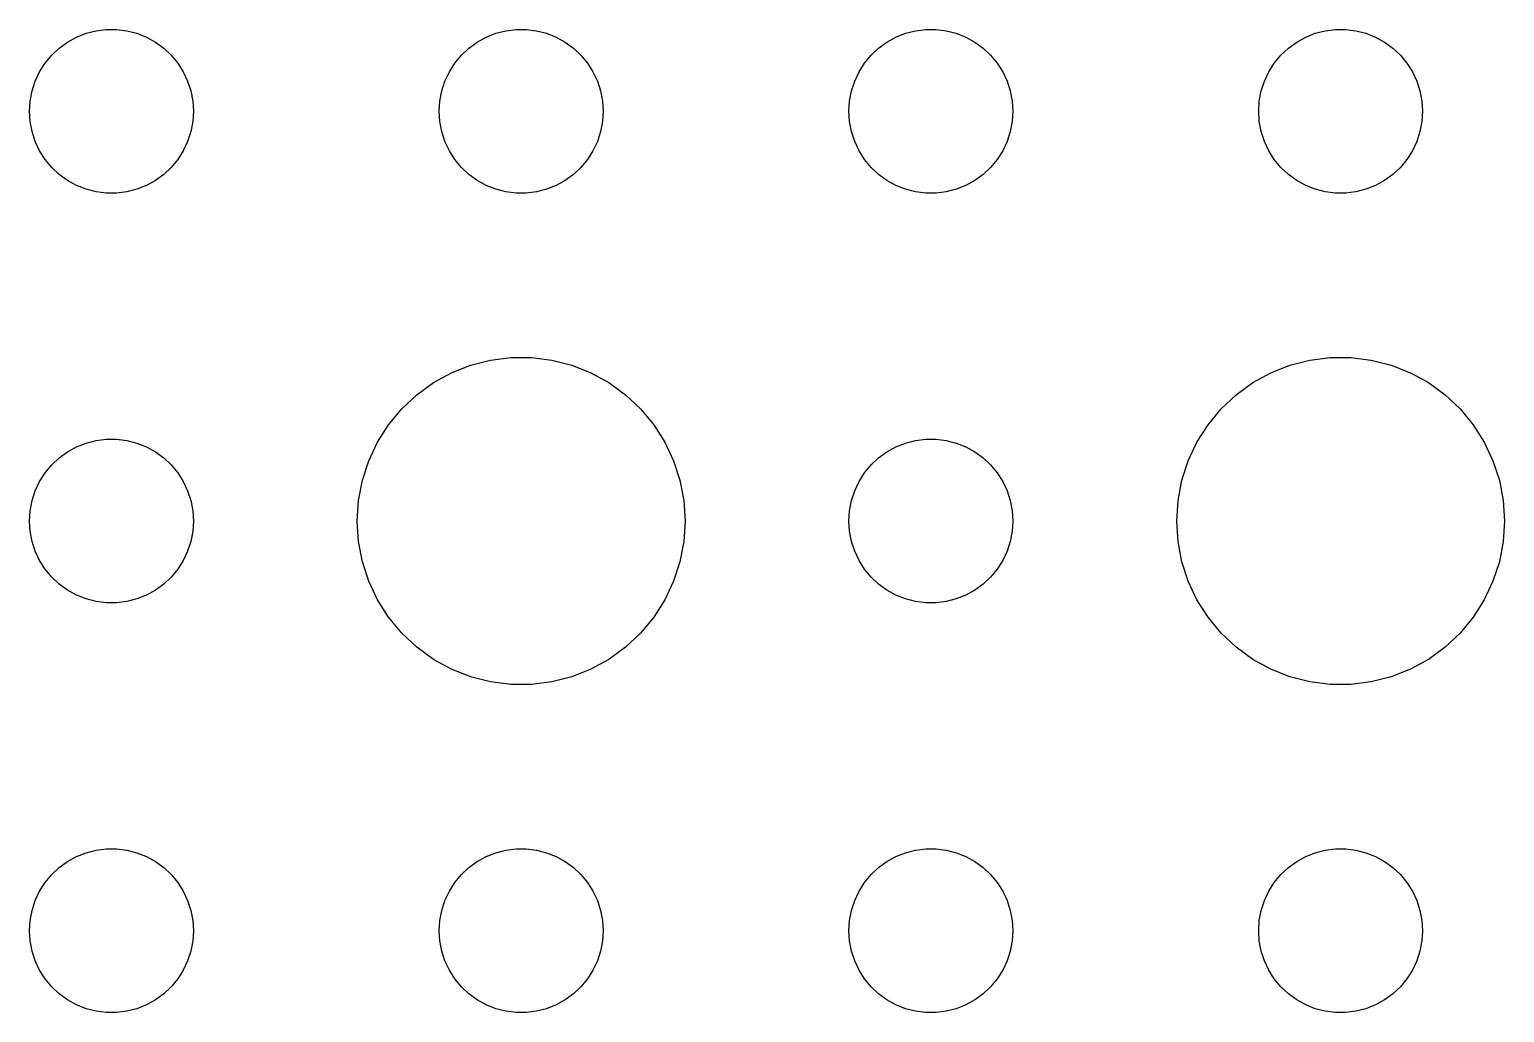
# Model space of a CAD drawing. Header units: metres. Extents: x -134 to 134, y 290 to 736.
# Drawn here: x -31.5 to -4.5, y 432 to 450 of the extents above; entities that cross this region are included whole.
import ezdxf

# ---------------------------------------------------------------- set-up
doc = ezdxf.new("R2010")
doc.units = ezdxf.units.M

msp = doc.modelspace()

# ---------------------------------------------------------------- linework, layer by layer
for p, q in [((-30.8037, 449.766), (-30.6387, 449.857)), ((-30.6387, 449.857), (-30.4635, 449.927)), ((-30.4635, 449.927), (-30.2811, 449.973)), ((-30.2811, 449.973), (-30.0942, 449.997)), ((-30.0942, 449.997), (-29.9058, 449.997)), ((-29.9058, 449.997), (-29.7189, 449.973)), ((-29.7189, 449.973), (-29.5365, 449.927)), ((-29.5365, 449.927), (-29.3613, 449.857)), ((-29.3613, 449.857), (-29.1963, 449.766)), ((-23.3037, 449.766), (-23.1387, 449.857)), ((-23.1387, 449.857), (-22.9635, 449.927)), ((-22.9635, 449.927), (-22.7811, 449.973)), ((-22.7811, 449.973), (-22.5942, 449.997)), ((-22.5942, 449.997), (-22.4058, 449.997)), ((-22.4058, 449.997), (-22.2189, 449.973)), ((-22.2189, 449.973), (-22.0365, 449.927)), ((-22.0365, 449.927), (-21.8613, 449.857)), ((-21.8613, 449.857), (-21.6963, 449.766)), ((-15.8037, 449.766), (-15.6387, 449.857)), ((-15.6387, 449.857), (-15.4635, 449.927)), ((-15.4635, 449.927), (-15.2811, 449.973)), ((-15.2811, 449.973), (-15.0942, 449.997)), ((-15.0942, 449.997), (-14.9058, 449.997)), ((-14.9058, 449.997), (-14.7189, 449.973)), ((-14.7189, 449.973), (-14.5365, 449.927)), ((-14.5365, 449.927), (-14.3613, 449.857)), ((-14.3613, 449.857), (-14.1963, 449.766)), ((-8.30373, 449.766), (-8.13866, 449.857)), ((-8.13866, 449.857), (-7.96352, 449.927)), ((-7.96352, 449.927), (-7.78107, 449.973)), ((-7.78107, 449.973), (-7.59418, 449.997)), ((-7.59418, 449.997), (-7.40581, 449.997)), ((-7.40581, 449.997), (-7.21892, 449.973)), ((-7.21892, 449.973), (-7.03647, 449.927)), ((-7.03647, 449.927), (-6.86133, 449.857)), ((-6.86133, 449.857), (-6.69626, 449.766)), ((-31.0934, 449.527), (-30.9561, 449.656)), ((-30.9561, 449.656), (-30.8037, 449.766)), ((-29.1963, 449.766), (-29.0439, 449.656)), ((-29.0439, 449.656), (-28.9065, 449.527)), ((-23.5934, 449.527), (-23.4561, 449.656)), ((-23.4561, 449.656), (-23.3037, 449.766)), ((-21.6963, 449.766), (-21.5439, 449.656)), ((-21.5439, 449.656), (-21.4065, 449.527)), ((-16.0934, 449.527), (-15.9561, 449.656)), ((-15.9561, 449.656), (-15.8037, 449.766)), ((-14.1963, 449.766), (-14.0439, 449.656)), ((-14.0439, 449.656), (-13.9065, 449.527)), ((-8.59344, 449.527), (-8.45613, 449.656)), ((-8.45613, 449.656), (-8.30373, 449.766)), ((-6.69626, 449.766), (-6.54385, 449.656)), ((-6.54385, 449.656), (-6.40654, 449.527)), ((-31.3145, 449.223), (-31.2135, 449.382)), ((-31.2135, 449.382), (-31.0934, 449.527)), ((-28.9065, 449.527), (-28.7865, 449.382)), ((-28.7865, 449.382), (-28.6855, 449.223)), ((-23.8145, 449.223), (-23.7135, 449.382)), ((-23.7135, 449.382), (-23.5934, 449.527)), ((-21.4065, 449.527), (-21.2865, 449.382)), ((-21.2865, 449.382), (-21.1855, 449.223)), ((-16.3145, 449.223), (-16.2135, 449.382)), ((-16.2135, 449.382), (-16.0934, 449.527)), ((-13.9065, 449.527), (-13.7865, 449.382)), ((-13.7865, 449.382), (-13.6855, 449.223)), ((-8.81445, 449.223), (-8.71352, 449.382)), ((-8.71352, 449.382), (-8.59344, 449.527)), ((-6.40654, 449.527), (-6.28647, 449.382)), ((-6.28647, 449.382), (-6.18553, 449.223)), ((-31.4529, 448.873), (-31.3947, 449.052)), ((-31.3947, 449.052), (-31.3145, 449.223)), ((-28.6855, 449.223), (-28.6053, 449.052)), ((-28.6053, 449.052), (-28.5471, 448.873)), ((-23.9529, 448.873), (-23.8947, 449.052)), ((-23.8947, 449.052), (-23.8145, 449.223)), ((-21.1855, 449.223), (-21.1053, 449.052)), ((-21.1053, 449.052), (-21.0471, 448.873)), ((-16.4529, 448.873), (-16.3947, 449.052)), ((-16.3947, 449.052), (-16.3145, 449.223)), ((-13.6855, 449.223), (-13.6053, 449.052)), ((-13.6053, 449.052), (-13.5471, 448.873)), ((-8.95287, 448.873), (-8.89465, 449.052)), ((-8.89465, 449.052), (-8.81445, 449.223)), ((-6.18553, 449.223), (-6.10533, 449.052)), ((-6.10533, 449.052), (-6.04712, 448.873)), ((-31.4882, 448.688), (-31.4529, 448.873)), ((-28.5471, 448.873), (-28.5118, 448.688)), ((-23.9882, 448.688), (-23.9529, 448.873)), ((-21.0471, 448.873), (-21.0118, 448.688)), ((-16.4882, 448.688), (-16.4529, 448.873)), ((-13.5471, 448.873), (-13.5118, 448.688)), ((-8.98816, 448.688), (-8.95287, 448.873)), ((-6.04712, 448.873), (-6.01183, 448.688)), ((-31.5, 448.5), (-31.4882, 448.688)), ((-31.4882, 448.312), (-31.5, 448.5)), ((-28.5118, 448.688), (-28.5, 448.5)), ((-28.5, 448.5), (-28.5118, 448.312)), ((-24, 448.5), (-23.9882, 448.688)), ((-23.9882, 448.312), (-24, 448.5)), ((-21.0118, 448.688), (-21, 448.5)), ((-21, 448.5), (-21.0118, 448.312)), ((-16.5, 448.5), (-16.4882, 448.688)), ((-16.4882, 448.312), (-16.5, 448.5)), ((-13.5118, 448.688), (-13.5, 448.5)), ((-13.5, 448.5), (-13.5118, 448.312)), ((-9, 448.5), (-8.98816, 448.688)), ((-8.98816, 448.312), (-9, 448.5)), ((-6.01183, 448.688), (-6, 448.5)), ((-6, 448.5), (-6.01183, 448.312)), ((-31.4529, 448.127), (-31.4882, 448.312)), ((-28.5118, 448.312), (-28.5471, 448.127)), ((-23.9529, 448.127), (-23.9882, 448.312)), ((-21.0118, 448.312), (-21.0471, 448.127)), ((-16.4529, 448.127), (-16.4882, 448.312)), ((-13.5118, 448.312), (-13.5471, 448.127)), ((-8.95287, 448.127), (-8.98816, 448.312)), ((-6.01183, 448.312), (-6.04712, 448.127)), ((-31.3947, 447.948), (-31.4529, 448.127)), ((-31.3145, 447.777), (-31.3947, 447.948)), ((-28.6053, 447.948), (-28.6855, 447.777)), ((-28.5471, 448.127), (-28.6053, 447.948)), ((-23.8947, 447.948), (-23.9529, 448.127)), ((-23.8145, 447.777), (-23.8947, 447.948)), ((-21.1053, 447.948), (-21.1855, 447.777)), ((-21.0471, 448.127), (-21.1053, 447.948)), ((-16.3947, 447.948), (-16.4529, 448.127)), ((-16.3145, 447.777), (-16.3947, 447.948)), ((-13.6053, 447.948), (-13.6855, 447.777)), ((-13.5471, 448.127), (-13.6053, 447.948)), ((-8.89465, 447.948), (-8.95287, 448.127)), ((-8.81445, 447.777), (-8.89465, 447.948)), ((-6.10533, 447.948), (-6.18553, 447.777)), ((-6.04712, 448.127), (-6.10533, 447.948)), ((-31.2135, 447.618), (-31.3145, 447.777)), ((-28.6855, 447.777), (-28.7865, 447.618)), ((-23.7135, 447.618), (-23.8145, 447.777)), ((-21.1855, 447.777), (-21.2865, 447.618)), ((-16.2135, 447.618), (-16.3145, 447.777)), ((-13.6855, 447.777), (-13.7865, 447.618)), ((-8.71352, 447.618), (-8.81445, 447.777)), ((-6.18553, 447.777), (-6.28647, 447.618)), ((-31.0934, 447.473), (-31.2135, 447.618)), ((-30.9561, 447.344), (-31.0934, 447.473)), ((-28.9065, 447.473), (-29.0439, 447.344)), ((-28.7865, 447.618), (-28.9065, 447.473)), ((-23.5934, 447.473), (-23.7135, 447.618)), ((-23.4561, 447.344), (-23.5934, 447.473)), ((-21.4065, 447.473), (-21.5439, 447.344)), ((-21.2865, 447.618), (-21.4065, 447.473)), ((-16.0934, 447.473), (-16.2135, 447.618)), ((-15.9561, 447.344), (-16.0934, 447.473)), ((-13.9065, 447.473), (-14.0439, 447.344)), ((-13.7865, 447.618), (-13.9065, 447.473)), ((-8.59344, 447.473), (-8.71352, 447.618)), ((-8.45613, 447.344), (-8.59344, 447.473)), ((-6.40654, 447.473), (-6.54385, 447.344)), ((-6.28647, 447.618), (-6.40654, 447.473)), ((-30.8037, 447.234), (-30.9561, 447.344)), ((-30.6387, 447.143), (-30.8037, 447.234)), ((-30.4635, 447.073), (-30.6387, 447.143)), ((-29.3613, 447.143), (-29.5365, 447.073)), ((-29.1963, 447.234), (-29.3613, 447.143)), ((-29.0439, 447.344), (-29.1963, 447.234)), ((-23.3037, 447.234), (-23.4561, 447.344)), ((-23.1387, 447.143), (-23.3037, 447.234)), ((-22.9635, 447.073), (-23.1387, 447.143)), ((-21.8613, 447.143), (-22.0365, 447.073)), ((-21.6963, 447.234), (-21.8613, 447.143)), ((-21.5439, 447.344), (-21.6963, 447.234)), ((-15.8037, 447.234), (-15.9561, 447.344)), ((-15.6387, 447.143), (-15.8037, 447.234)), ((-15.4635, 447.073), (-15.6387, 447.143)), ((-14.3613, 447.143), (-14.5365, 447.073)), ((-14.1963, 447.234), (-14.3613, 447.143)), ((-14.0439, 447.344), (-14.1963, 447.234)), ((-8.30373, 447.234), (-8.45613, 447.344)), ((-8.13866, 447.143), (-8.30373, 447.234)), ((-7.96352, 447.073), (-8.13866, 447.143)), ((-6.86133, 447.143), (-7.03647, 447.073)), ((-6.69626, 447.234), (-6.86133, 447.143)), ((-6.54385, 447.344), (-6.69626, 447.234)), ((-30.2811, 447.027), (-30.4635, 447.073)), ((-30.0942, 447.003), (-30.2811, 447.027)), ((-29.9058, 447.003), (-30.0942, 447.003)), ((-29.7189, 447.027), (-29.9058, 447.003)), ((-29.5365, 447.073), (-29.7189, 447.027)), ((-22.7811, 447.027), (-22.9635, 447.073)), ((-22.5942, 447.003), (-22.7811, 447.027)), ((-22.4058, 447.003), (-22.5942, 447.003)), ((-22.2189, 447.027), (-22.4058, 447.003)), ((-22.0365, 447.073), (-22.2189, 447.027)), ((-15.2811, 447.027), (-15.4635, 447.073)), ((-15.0942, 447.003), (-15.2811, 447.027)), ((-14.9058, 447.003), (-15.0942, 447.003)), ((-14.7189, 447.027), (-14.9058, 447.003)), ((-14.5365, 447.073), (-14.7189, 447.027)), ((-7.78107, 447.027), (-7.96352, 447.073)), ((-7.59418, 447.003), (-7.78107, 447.027)), ((-7.40581, 447.003), (-7.59418, 447.003)), ((-7.21892, 447.027), (-7.40581, 447.003)), ((-7.03647, 447.073), (-7.21892, 447.027)), ((-23.427, 443.853), (-23.0621, 443.947)), ((-23.0621, 443.947), (-22.6884, 443.994)), ((-22.6884, 443.994), (-22.3116, 443.994)), ((-22.3116, 443.994), (-21.9379, 443.947)), ((-21.9379, 443.947), (-21.5729, 443.853)), ((-8.42705, 443.853), (-8.06213, 443.947)), ((-8.06213, 443.947), (-7.68837, 443.994)), ((-7.68837, 443.994), (-7.31161, 443.994)), ((-7.31161, 443.994), (-6.93785, 443.947)), ((-6.93785, 443.947), (-6.57294, 443.853)), ((-24.1075, 443.533), (-23.7773, 443.714)), ((-23.7773, 443.714), (-23.427, 443.853)), ((-21.5729, 443.853), (-21.2227, 443.714)), ((-21.2227, 443.714), (-20.8925, 443.533)), ((-9.10747, 443.533), (-8.77733, 443.714)), ((-8.77733, 443.714), (-8.42705, 443.853)), ((-6.57294, 443.853), (-6.22266, 443.714)), ((-6.22266, 443.714), (-5.89252, 443.533)), ((-24.4123, 443.312), (-24.1075, 443.533)), ((-20.8925, 443.533), (-20.5877, 443.312)), ((-9.41226, 443.312), (-9.10747, 443.533)), ((-5.89252, 443.533), (-5.58772, 443.312)), ((-24.6869, 443.054), (-24.4123, 443.312)), ((-20.5877, 443.312), (-20.3131, 443.054)), ((-9.6869, 443.054), (-9.41226, 443.312)), ((-5.58772, 443.312), (-5.31308, 443.054)), ((-24.927, 442.763), (-24.6869, 443.054)), ((-20.3131, 443.054), (-20.0729, 442.763)), ((-9.92705, 442.763), (-9.6869, 443.054)), ((-5.31308, 443.054), (-5.07294, 442.763)), ((-25.1289, 442.445), (-24.927, 442.763)), ((-20.0729, 442.763), (-19.8711, 442.445)), ((-10.1289, 442.445), (-9.92705, 442.763)), ((-5.07294, 442.763), (-4.87108, 442.445)), ((-30.9561, 442.156), (-30.8037, 442.266)), ((-30.8037, 442.266), (-30.6387, 442.357)), ((-30.6387, 442.357), (-30.4635, 442.427)), ((-30.4635, 442.427), (-30.2811, 442.473)), ((-30.2811, 442.473), (-30.0942, 442.497)), ((-30.0942, 442.497), (-29.9058, 442.497)), ((-29.9058, 442.497), (-29.7189, 442.473)), ((-29.7189, 442.473), (-29.5365, 442.427)), ((-29.5365, 442.427), (-29.3613, 442.357)), ((-29.3613, 442.357), (-29.1963, 442.266)), ((-29.1963, 442.266), (-29.0439, 442.156)), ((-25.2893, 442.104), (-25.1289, 442.445)), ((-19.8711, 442.445), (-19.7107, 442.104)), ((-15.9561, 442.156), (-15.8037, 442.266)), ((-15.8037, 442.266), (-15.6387, 442.357)), ((-15.6387, 442.357), (-15.4635, 442.427)), ((-15.4635, 442.427), (-15.2811, 442.473)), ((-15.2811, 442.473), (-15.0942, 442.497)), ((-15.0942, 442.497), (-14.9058, 442.497)), ((-14.9058, 442.497), (-14.7189, 442.473)), ((-14.7189, 442.473), (-14.5365, 442.427)), ((-14.5365, 442.427), (-14.3613, 442.357)), ((-14.3613, 442.357), (-14.1963, 442.266)), ((-14.1963, 442.266), (-14.0439, 442.156)), ((-10.2893, 442.104), (-10.1289, 442.445)), ((-4.87108, 442.445), (-4.71066, 442.104)), ((-31.2135, 441.882), (-31.0934, 442.027)), ((-31.0934, 442.027), (-30.9561, 442.156)), ((-29.0439, 442.156), (-28.9065, 442.027)), ((-28.9065, 442.027), (-28.7865, 441.882)), ((-25.4057, 441.746), (-25.2893, 442.104)), ((-19.7107, 442.104), (-19.5942, 441.746)), ((-16.2135, 441.882), (-16.0934, 442.027)), ((-16.0934, 442.027), (-15.9561, 442.156)), ((-14.0439, 442.156), (-13.9065, 442.027)), ((-13.9065, 442.027), (-13.7865, 441.882)), ((-10.4057, 441.746), (-10.2893, 442.104)), ((-4.71066, 442.104), (-4.59424, 441.746)), ((-31.3947, 441.552), (-31.3145, 441.723)), ((-31.3145, 441.723), (-31.2135, 441.882)), ((-28.7865, 441.882), (-28.6855, 441.723)), ((-28.6855, 441.723), (-28.6053, 441.552)), ((-25.4763, 441.376), (-25.4057, 441.746)), ((-19.5942, 441.746), (-19.5237, 441.376)), ((-16.3947, 441.552), (-16.3145, 441.723)), ((-16.3145, 441.723), (-16.2135, 441.882)), ((-13.7865, 441.882), (-13.6855, 441.723)), ((-13.6855, 441.723), (-13.6053, 441.552)), ((-10.4763, 441.376), (-10.4057, 441.746)), ((-4.59424, 441.746), (-4.52365, 441.376)), ((-31.4529, 441.373), (-31.3947, 441.552)), ((-28.6053, 441.552), (-28.5471, 441.373)), ((-16.4529, 441.373), (-16.3947, 441.552)), ((-13.6053, 441.552), (-13.5471, 441.373)), ((-31.5, 441), (-31.4882, 441.188)), ((-31.4882, 441.188), (-31.4529, 441.373)), ((-28.5471, 441.373), (-28.5118, 441.188)), ((-28.5118, 441.188), (-28.5, 441)), ((-25.5, 441), (-25.4763, 441.376)), ((-19.5237, 441.376), (-19.5, 441)), ((-16.5, 441), (-16.4882, 441.188)), ((-16.4882, 441.188), (-16.4529, 441.373)), ((-13.5471, 441.373), (-13.5118, 441.188)), ((-13.5118, 441.188), (-13.5, 441)), ((-10.5, 441), (-10.4763, 441.376)), ((-4.52365, 441.376), (-4.5, 441)), ((-31.4882, 440.812), (-31.5, 441)), ((-28.5, 441), (-28.5118, 440.812)), ((-25.4763, 440.624), (-25.5, 441)), ((-19.5, 441), (-19.5237, 440.624)), ((-16.4882, 440.812), (-16.5, 441)), ((-13.5, 441), (-13.5118, 440.812)), ((-10.4763, 440.624), (-10.5, 441)), ((-4.5, 441), (-4.52365, 440.624)), ((-31.4529, 440.627), (-31.4882, 440.812)), ((-28.5118, 440.812), (-28.5471, 440.627)), ((-16.4529, 440.627), (-16.4882, 440.812)), ((-13.5118, 440.812), (-13.5471, 440.627)), ((-31.3947, 440.448), (-31.4529, 440.627)), ((-31.3145, 440.277), (-31.3947, 440.448)), ((-28.6053, 440.448), (-28.6855, 440.277)), ((-28.5471, 440.627), (-28.6053, 440.448)), ((-25.4057, 440.254), (-25.4763, 440.624)), ((-19.5237, 440.624), (-19.5942, 440.254)), ((-16.3947, 440.448), (-16.4529, 440.627)), ((-16.3145, 440.277), (-16.3947, 440.448)), ((-13.6053, 440.448), (-13.6855, 440.277)), ((-13.5471, 440.627), (-13.6053, 440.448)), ((-10.4057, 440.254), (-10.4763, 440.624)), ((-4.52365, 440.624), (-4.59424, 440.254)), ((-31.2135, 440.118), (-31.3145, 440.277)), ((-31.0934, 439.973), (-31.2135, 440.118)), ((-28.7865, 440.118), (-28.9065, 439.973)), ((-28.6855, 440.277), (-28.7865, 440.118)), ((-25.2893, 439.896), (-25.4057, 440.254)), ((-19.5942, 440.254), (-19.7107, 439.896)), ((-16.2135, 440.118), (-16.3145, 440.277)), ((-16.0934, 439.973), (-16.2135, 440.118)), ((-13.7865, 440.118), (-13.9065, 439.973)), ((-13.6855, 440.277), (-13.7865, 440.118)), ((-10.2893, 439.896), (-10.4057, 440.254)), ((-4.59424, 440.254), (-4.71066, 439.896)), ((-30.9561, 439.844), (-31.0934, 439.973)), ((-30.8037, 439.734), (-30.9561, 439.844)), ((-29.0439, 439.844), (-29.1963, 439.734)), ((-28.9065, 439.973), (-29.0439, 439.844)), ((-25.1289, 439.555), (-25.2893, 439.896)), ((-19.7107, 439.896), (-19.8711, 439.555)), ((-15.9561, 439.844), (-16.0934, 439.973)), ((-15.8037, 439.734), (-15.9561, 439.844)), ((-14.0439, 439.844), (-14.1963, 439.734)), ((-13.9065, 439.973), (-14.0439, 439.844)), ((-10.1289, 439.555), (-10.2893, 439.896)), ((-4.71066, 439.896), (-4.87108, 439.555)), ((-30.6387, 439.643), (-30.8037, 439.734)), ((-30.4635, 439.573), (-30.6387, 439.643)), ((-30.2811, 439.527), (-30.4635, 439.573)), ((-29.5365, 439.573), (-29.7189, 439.527)), ((-29.3613, 439.643), (-29.5365, 439.573)), ((-29.1963, 439.734), (-29.3613, 439.643)), ((-15.6387, 439.643), (-15.8037, 439.734)), ((-15.4635, 439.573), (-15.6387, 439.643)), ((-15.2811, 439.527), (-15.4635, 439.573)), ((-14.5365, 439.573), (-14.7189, 439.527)), ((-14.3613, 439.643), (-14.5365, 439.573)), ((-14.1963, 439.734), (-14.3613, 439.643)), ((-30.0942, 439.503), (-30.2811, 439.527)), ((-29.9058, 439.503), (-30.0942, 439.503)), ((-29.7189, 439.527), (-29.9058, 439.503)), ((-24.927, 439.237), (-25.1289, 439.555)), ((-19.8711, 439.555), (-20.0729, 439.237)), ((-15.0942, 439.503), (-15.2811, 439.527)), ((-14.9058, 439.503), (-15.0942, 439.503)), ((-14.7189, 439.527), (-14.9058, 439.503)), ((-9.92705, 439.237), (-10.1289, 439.555)), ((-4.87108, 439.555), (-5.07294, 439.237)), ((-24.6869, 438.946), (-24.927, 439.237)), ((-20.0729, 439.237), (-20.3131, 438.946)), ((-9.6869, 438.946), (-9.92705, 439.237)), ((-5.07294, 439.237), (-5.31308, 438.946)), ((-24.4123, 438.688), (-24.6869, 438.946)), ((-20.3131, 438.946), (-20.5877, 438.688)), ((-9.41226, 438.688), (-9.6869, 438.946)), ((-5.31308, 438.946), (-5.58772, 438.688)), ((-24.1075, 438.467), (-24.4123, 438.688)), ((-20.5877, 438.688), (-20.8925, 438.467)), ((-9.10747, 438.467), (-9.41226, 438.688)), ((-5.58772, 438.688), (-5.89252, 438.467)), ((-23.7773, 438.286), (-24.1075, 438.467)), ((-23.427, 438.147), (-23.7773, 438.286)), ((-21.2227, 438.286), (-21.5729, 438.147)), ((-20.8925, 438.467), (-21.2227, 438.286)), ((-8.77733, 438.286), (-9.10747, 438.467)), ((-8.42705, 438.147), (-8.77733, 438.286)), ((-6.22266, 438.286), (-6.57294, 438.147)), ((-5.89252, 438.467), (-6.22266, 438.286)), ((-23.0621, 438.053), (-23.427, 438.147)), ((-22.6884, 438.006), (-23.0621, 438.053)), ((-22.3116, 438.006), (-22.6884, 438.006)), ((-21.9379, 438.053), (-22.3116, 438.006)), ((-21.5729, 438.147), (-21.9379, 438.053)), ((-8.06213, 438.053), (-8.42705, 438.147)), ((-7.68837, 438.006), (-8.06213, 438.053)), ((-7.31161, 438.006), (-7.68837, 438.006)), ((-6.93785, 438.053), (-7.31161, 438.006)), ((-6.57294, 438.147), (-6.93785, 438.053)), ((-30.4635, 434.927), (-30.2811, 434.973)), ((-30.2811, 434.973), (-30.0942, 434.997)), ((-30.0942, 434.997), (-29.9058, 434.997)), ((-29.9058, 434.997), (-29.7189, 434.973)), ((-29.7189, 434.973), (-29.5365, 434.927)), ((-22.9635, 434.927), (-22.7811, 434.973)), ((-22.7811, 434.973), (-22.5942, 434.997)), ((-22.5942, 434.997), (-22.4058, 434.997)), ((-22.4058, 434.997), (-22.2189, 434.973)), ((-22.2189, 434.973), (-22.0365, 434.927)), ((-15.4635, 434.927), (-15.2811, 434.973)), ((-15.2811, 434.973), (-15.0942, 434.997)), ((-15.0942, 434.997), (-14.9058, 434.997)), ((-14.9058, 434.997), (-14.7189, 434.973)), ((-14.7189, 434.973), (-14.5365, 434.927)), ((-7.96352, 434.927), (-7.78107, 434.973)), ((-7.78107, 434.973), (-7.59418, 434.997)), ((-7.59418, 434.997), (-7.40581, 434.997)), ((-7.40581, 434.997), (-7.21892, 434.973)), ((-7.21892, 434.973), (-7.03647, 434.927)), ((-30.9561, 434.656), (-30.8037, 434.766)), ((-30.8037, 434.766), (-30.6387, 434.857)), ((-30.6387, 434.857), (-30.4635, 434.927)), ((-29.5365, 434.927), (-29.3613, 434.857)), ((-29.3613, 434.857), (-29.1963, 434.766)), ((-29.1963, 434.766), (-29.0439, 434.656)), ((-23.4561, 434.656), (-23.3037, 434.766)), ((-23.3037, 434.766), (-23.1387, 434.857)), ((-23.1387, 434.857), (-22.9635, 434.927)), ((-22.0365, 434.927), (-21.8613, 434.857)), ((-21.8613, 434.857), (-21.6963, 434.766)), ((-21.6963, 434.766), (-21.5439, 434.656)), ((-15.9561, 434.656), (-15.8037, 434.766)), ((-15.8037, 434.766), (-15.6387, 434.857)), ((-15.6387, 434.857), (-15.4635, 434.927)), ((-14.5365, 434.927), (-14.3613, 434.857)), ((-14.3613, 434.857), (-14.1963, 434.766)), ((-14.1963, 434.766), (-14.0439, 434.656)), ((-8.45613, 434.656), (-8.30373, 434.766)), ((-8.30373, 434.766), (-8.13866, 434.857)), ((-8.13866, 434.857), (-7.96352, 434.927)), ((-7.03647, 434.927), (-6.86133, 434.857)), ((-6.86133, 434.857), (-6.69626, 434.766)), ((-6.69626, 434.766), (-6.54385, 434.656)), ((-31.2135, 434.382), (-31.0934, 434.527)), ((-31.0934, 434.527), (-30.9561, 434.656)), ((-29.0439, 434.656), (-28.9065, 434.527)), ((-28.9065, 434.527), (-28.7865, 434.382)), ((-23.7135, 434.382), (-23.5934, 434.527)), ((-23.5934, 434.527), (-23.4561, 434.656)), ((-21.5439, 434.656), (-21.4065, 434.527)), ((-21.4065, 434.527), (-21.2865, 434.382)), ((-16.2135, 434.382), (-16.0934, 434.527)), ((-16.0934, 434.527), (-15.9561, 434.656)), ((-14.0439, 434.656), (-13.9065, 434.527)), ((-13.9065, 434.527), (-13.7865, 434.382)), ((-8.71352, 434.382), (-8.59344, 434.527)), ((-8.59344, 434.527), (-8.45613, 434.656)), ((-6.54385, 434.656), (-6.40654, 434.527)), ((-6.40654, 434.527), (-6.28647, 434.382)), ((-31.3947, 434.052), (-31.3145, 434.223)), ((-31.3145, 434.223), (-31.2135, 434.382)), ((-28.7865, 434.382), (-28.6855, 434.223)), ((-28.6855, 434.223), (-28.6053, 434.052)), ((-23.8947, 434.052), (-23.8145, 434.223)), ((-23.8145, 434.223), (-23.7135, 434.382)), ((-21.2865, 434.382), (-21.1855, 434.223)), ((-21.1855, 434.223), (-21.1053, 434.052)), ((-16.3947, 434.052), (-16.3145, 434.223)), ((-16.3145, 434.223), (-16.2135, 434.382)), ((-13.7865, 434.382), (-13.6855, 434.223)), ((-13.6855, 434.223), (-13.6053, 434.052)), ((-8.89465, 434.052), (-8.81445, 434.223)), ((-8.81445, 434.223), (-8.71352, 434.382)), ((-6.28647, 434.382), (-6.18553, 434.223)), ((-6.18553, 434.223), (-6.10533, 434.052)), ((-31.4529, 433.873), (-31.3947, 434.052)), ((-28.6053, 434.052), (-28.5471, 433.873)), ((-23.9529, 433.873), (-23.8947, 434.052)), ((-21.1053, 434.052), (-21.0471, 433.873)), ((-16.4529, 433.873), (-16.3947, 434.052)), ((-13.6053, 434.052), (-13.5471, 433.873)), ((-8.95287, 433.873), (-8.89465, 434.052)), ((-6.10533, 434.052), (-6.04712, 433.873)), ((-31.5, 433.5), (-31.4882, 433.688)), ((-31.4882, 433.688), (-31.4529, 433.873)), ((-28.5471, 433.873), (-28.5118, 433.688)), ((-28.5118, 433.688), (-28.5, 433.5)), ((-24, 433.5), (-23.9882, 433.688)), ((-23.9882, 433.688), (-23.9529, 433.873)), ((-21.0471, 433.873), (-21.0118, 433.688)), ((-21.0118, 433.688), (-21, 433.5)), ((-16.5, 433.5), (-16.4882, 433.688)), ((-16.4882, 433.688), (-16.4529, 433.873)), ((-13.5471, 433.873), (-13.5118, 433.688)), ((-13.5118, 433.688), (-13.5, 433.5)), ((-9, 433.5), (-8.98816, 433.688)), ((-8.98816, 433.688), (-8.95287, 433.873)), ((-6.04712, 433.873), (-6.01183, 433.688)), ((-6.01183, 433.688), (-6, 433.5)), ((-31.4882, 433.312), (-31.5, 433.5)), ((-28.5, 433.5), (-28.5118, 433.312)), ((-23.9882, 433.312), (-24, 433.5)), ((-21, 433.5), (-21.0118, 433.312)), ((-16.4882, 433.312), (-16.5, 433.5)), ((-13.5, 433.5), (-13.5118, 433.312)), ((-8.98816, 433.312), (-9, 433.5)), ((-6, 433.5), (-6.01183, 433.312)), ((-31.4529, 433.127), (-31.4882, 433.312)), ((-31.3947, 432.948), (-31.4529, 433.127)), ((-28.5471, 433.127), (-28.6053, 432.948)), ((-28.5118, 433.312), (-28.5471, 433.127)), ((-23.9529, 433.127), (-23.9882, 433.312)), ((-23.8947, 432.948), (-23.9529, 433.127)), ((-21.0471, 433.127), (-21.1053, 432.948)), ((-21.0118, 433.312), (-21.0471, 433.127)), ((-16.4529, 433.127), (-16.4882, 433.312)), ((-16.3947, 432.948), (-16.4529, 433.127)), ((-13.5471, 433.127), (-13.6053, 432.948)), ((-13.5118, 433.312), (-13.5471, 433.127)), ((-8.95287, 433.127), (-8.98816, 433.312)), ((-8.89465, 432.948), (-8.95287, 433.127)), ((-6.04712, 433.127), (-6.10533, 432.948)), ((-6.01183, 433.312), (-6.04712, 433.127)), ((-31.3145, 432.777), (-31.3947, 432.948)), ((-28.6053, 432.948), (-28.6855, 432.777)), ((-23.8145, 432.777), (-23.8947, 432.948)), ((-21.1053, 432.948), (-21.1855, 432.777)), ((-16.3145, 432.777), (-16.3947, 432.948)), ((-13.6053, 432.948), (-13.6855, 432.777)), ((-8.81445, 432.777), (-8.89465, 432.948)), ((-6.10533, 432.948), (-6.18553, 432.777)), ((-31.2135, 432.618), (-31.3145, 432.777)), ((-31.0934, 432.473), (-31.2135, 432.618)), ((-28.7865, 432.618), (-28.9065, 432.473)), ((-28.6855, 432.777), (-28.7865, 432.618)), ((-23.7135, 432.618), (-23.8145, 432.777)), ((-23.5934, 432.473), (-23.7135, 432.618)), ((-21.2865, 432.618), (-21.4065, 432.473)), ((-21.1855, 432.777), (-21.2865, 432.618)), ((-16.2135, 432.618), (-16.3145, 432.777)), ((-16.0934, 432.473), (-16.2135, 432.618)), ((-13.7865, 432.618), (-13.9065, 432.473)), ((-13.6855, 432.777), (-13.7865, 432.618)), ((-8.71352, 432.618), (-8.81445, 432.777)), ((-8.59344, 432.473), (-8.71352, 432.618)), ((-6.28647, 432.618), (-6.40654, 432.473)), ((-6.18553, 432.777), (-6.28647, 432.618)), ((-30.9561, 432.344), (-31.0934, 432.473)), ((-30.8037, 432.234), (-30.9561, 432.344)), ((-29.0439, 432.344), (-29.1963, 432.234)), ((-28.9065, 432.473), (-29.0439, 432.344)), ((-23.4561, 432.344), (-23.5934, 432.473)), ((-23.3037, 432.234), (-23.4561, 432.344)), ((-21.5439, 432.344), (-21.6963, 432.234)), ((-21.4065, 432.473), (-21.5439, 432.344)), ((-15.9561, 432.344), (-16.0934, 432.473)), ((-15.8037, 432.234), (-15.9561, 432.344)), ((-14.0439, 432.344), (-14.1963, 432.234)), ((-13.9065, 432.473), (-14.0439, 432.344)), ((-8.45613, 432.344), (-8.59344, 432.473)), ((-8.30373, 432.234), (-8.45613, 432.344)), ((-6.54385, 432.344), (-6.69626, 432.234)), ((-6.40654, 432.473), (-6.54385, 432.344)), ((-30.6387, 432.143), (-30.8037, 432.234)), ((-30.4635, 432.073), (-30.6387, 432.143)), ((-30.2811, 432.027), (-30.4635, 432.073)), ((-30.0942, 432.003), (-30.2811, 432.027)), ((-29.9058, 432.003), (-30.0942, 432.003)), ((-29.7189, 432.027), (-29.9058, 432.003)), ((-29.5365, 432.073), (-29.7189, 432.027)), ((-29.3613, 432.143), (-29.5365, 432.073)), ((-29.1963, 432.234), (-29.3613, 432.143)), ((-23.1387, 432.143), (-23.3037, 432.234)), ((-22.9635, 432.073), (-23.1387, 432.143)), ((-22.7811, 432.027), (-22.9635, 432.073)), ((-22.5942, 432.003), (-22.7811, 432.027)), ((-22.4058, 432.003), (-22.5942, 432.003)), ((-22.2189, 432.027), (-22.4058, 432.003)), ((-22.0365, 432.073), (-22.2189, 432.027)), ((-21.8613, 432.143), (-22.0365, 432.073)), ((-21.6963, 432.234), (-21.8613, 432.143)), ((-15.6387, 432.143), (-15.8037, 432.234)), ((-15.4635, 432.073), (-15.6387, 432.143)), ((-15.2811, 432.027), (-15.4635, 432.073)), ((-15.0942, 432.003), (-15.2811, 432.027)), ((-14.9058, 432.003), (-15.0942, 432.003)), ((-14.7189, 432.027), (-14.9058, 432.003)), ((-14.5365, 432.073), (-14.7189, 432.027)), ((-14.3613, 432.143), (-14.5365, 432.073)), ((-14.1963, 432.234), (-14.3613, 432.143)), ((-8.13866, 432.143), (-8.30373, 432.234)), ((-7.96352, 432.073), (-8.13866, 432.143)), ((-7.78107, 432.027), (-7.96352, 432.073)), ((-7.59418, 432.003), (-7.78107, 432.027)), ((-7.40581, 432.003), (-7.59418, 432.003)), ((-7.21892, 432.027), (-7.40581, 432.003)), ((-7.03647, 432.073), (-7.21892, 432.027)), ((-6.86133, 432.143), (-7.03647, 432.073)), ((-6.69626, 432.234), (-6.86133, 432.143))]:
    msp.add_line(p, q)

doc.saveas('drawing.dxf')
